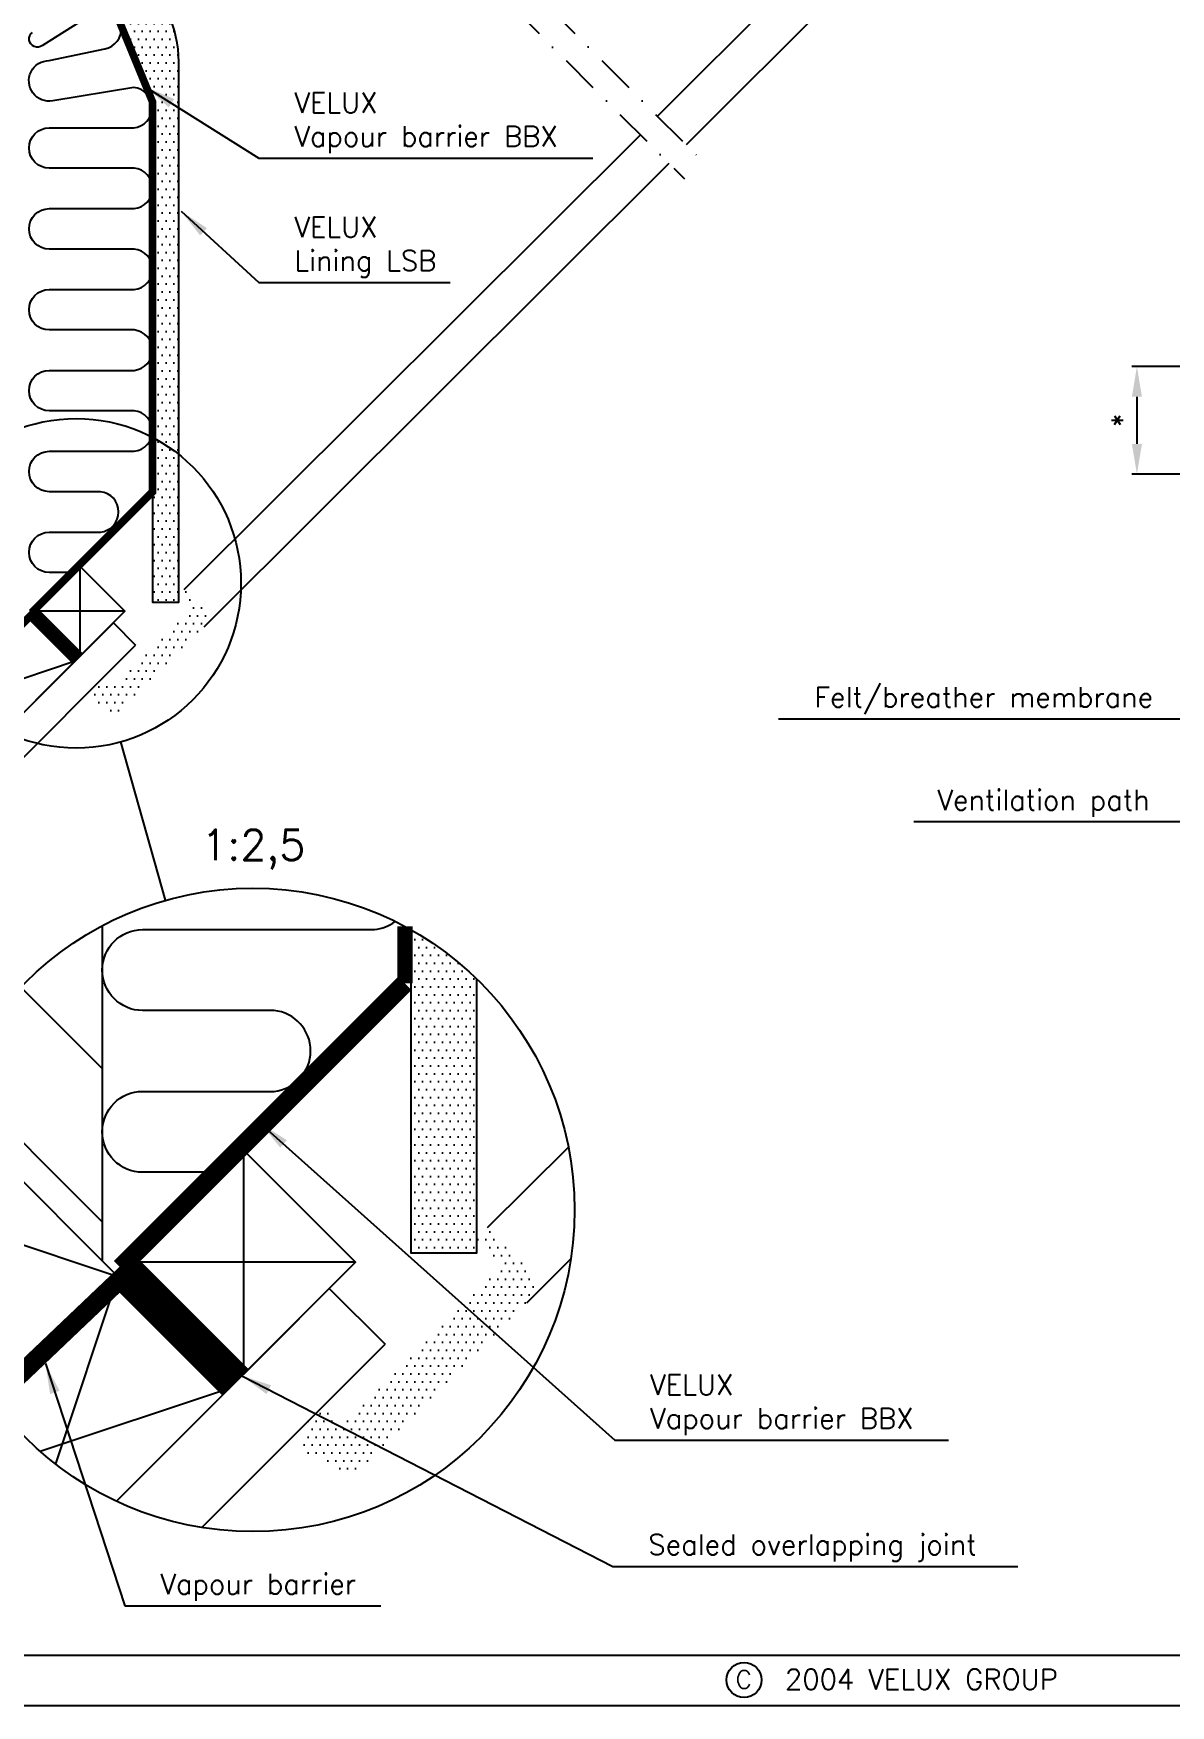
# Model space of a CAD drawing. Extents: x 0 to 1890, y 0 to 1390.
# Drawn here: x 635 to 1085, y 0 to 662 of the extents above; entities that cross this region are included whole.
import ezdxf
from ezdxf.enums import TextEntityAlignment as Align

# ---------------------------------------------------------------- set-up
doc = ezdxf.new("R2010")
doc.units = 0
doc.header["$LTSCALE"] = 30
doc.header["$MEASUREMENT"] = 0
doc.header["$PDSIZE"] = 2
doc.linetypes.add('DASHDOT', pattern=[1, 0.5, -0.25, 0, -0.25])
doc.linetypes.add('HIDDEN', pattern=[0.375, 0.25, -0.125])
doc.layers.get('DEFPOINTS').update_dxf_attribs({"linetype": 'CONTINUOUS'})
for name, color, linetype in [('VELUX_FRAME', 6, 'CONTINUOUS'), ('VELUX_HATCH', 1, 'CONTINUOUS'), ('VELUX_INFO', 6, 'CONTINUOUS'), ('VELUX_INSIDE-COVERING', 7, 'CONTINUOUS'), ('VELUX_INSULATION', 1, 'CONTINUOUS'), ('VELUX_LINNING', 7, 'CONTINUOUS'), ('VELUX_ROOFCONSTRUCTION', 7, 'CONTINUOUS'), ('VELUX_TEXT', 1, 'CONTINUOUS'), ('VELUX_VAPOUR-BARRIER', 1, 'HIDDEN')]:
    doc.layers.add(name, color=color, linetype=linetype)
doc.styles.add('ROMANS', font='romans')
doc.dimstyles.new('MLS_A3_1T5', dxfattribs={"dimtxt": 8, "dimasz": 12, "dimexe": 2, "dimexo": 0, "dimgap": 2, "dimtad": 1, "dimtoh": 1, "dimdec": 0, "dimzin": 0, "dimdsep": 46, "dimtxsty": 'ROMANS', "dimcen": 0.09, "dimclrd": 256, "dimclre": 256, "dimclrt": 256, "dimadec": 0, "dimazin": 0, "dimtfac": 1, "dimtdec": 0, "dimtix": 1, "dimtmove": 0, "dimatfit": 3, "dimfxl": 1, "dimtolj": 1, "dimtzin": 0, "dimarcsym": 0})

# ---------------------------------------------------------------- blocks, each defined once
blk = doc.blocks.new('*D25')
at = {"layer": 'DEFPOINTS', "color": 0}
for p in [(1142.62, 529.89), (1071.71, 487.21), (1211.81, 487.21)]:
    blk.add_point(p, dxfattribs=at)
at = {"layer": 'VELUX_INFO', "lineweight": -2}
for p, q in [((1142.62, 529.89), (1069.71, 529.89)), ((1071.71, 517.89), (1071.71, 499.21)), ((1211.81, 487.21), (1069.71, 487.21))]:
    blk.add_line(p, q, dxfattribs=at)
at = {"layer": 'VELUX_INFO'}
for points in [[(1069.71, 517.89), (1073.71, 517.89), (1071.71, 529.89)], [(1069.71, 499.21), (1073.71, 499.21), (1071.71, 487.21)]]:
    blk.add_solid(points, dxfattribs=at)
at = {"layer": 'VELUX_INFO', "insert": (1065.71, 508.55), "char_height": 8, "attachment_point": 5, "rotation": 90, "style": 'ROMANS'}
blk.add_mtext('\\A1;*', dxfattribs=at)

msp = doc.modelspace()

# ---------------------------------------------------------------- hatches: boundary and pattern name
at = {"layer": 'VELUX_HATCH', "linetype": 'Continuous'}
h = msp.add_hatch(dxfattribs=at)
h.set_pattern_fill('DOTS', color=256, scale=50, style=0)
h.paths.add_polyline_path([(676.53, 685.61), (661.04, 701.09), (655.76, 701.09), (651.12, 696.46), (660.59, 686.99), (668.6, 667.64, -0.080783), (669.59, 665.26), (682.13, 634.98), (682.13, 600.42, -0.007228), (682.13, 600.19), (682.13, 568.42, -0.007228), (682.13, 568.19), (682.13, 536.42, -0.007343), (682.13, 536.19), (682.13, 501.85, -0.047653), (692.53, 495.1), (692.53, 650.4, 0.215628)])
h.paths.add_polyline_path([(692.53, 495.1, 0.047653), (682.13, 501.85), (682.13, 480.22), (682.13, 436.63), (692.53, 436.63)])
h = msp.add_hatch(dxfattribs=at)
h.set_pattern_fill('DOTS', color=256, scale=50, style=0)
h.paths.add_polyline_path([(665.66, 402.69), (662.12, 406.22), (658.38, 402.48, -0.414214), (658.38, 399.65), (657.88, 399.15, 0.493145), (658.09, 397.58), (664.4, 393.94, 0.339454), (670.43, 394.73), (702.43, 426.73, 0.414214), (702.43, 433.8), (694.65, 441.58), (692.53, 439.46), (697.48, 434.51)])
h = msp.add_hatch(dxfattribs=at)
h.set_pattern_fill('DOTS', color=256, scale=50, style=0)
h.paths.add_polyline_path([(810.44, 287.54, 0.064003), (784.44, 306.96), (784.44, 179.2), (810.44, 179.2)])
h = msp.add_hatch(dxfattribs=at)
h.set_pattern_fill('DOTS', color=256, scale=50, style=0)
h.paths.add_polyline_path([(830.24, 159.4, 0.414214), (830.24, 173.54), (814.68, 189.1), (810.44, 184.85), (820.34, 174.95), (756.7, 111.31), (749.63, 118.39), (742.13, 110.89, -0.414214), (742.13, 105.23), (741.14, 104.24, 0.493145), (741.56, 101.1), (754.17, 93.81, 0.339454), (766.24, 95.4)])

# ---------------------------------------------------------------- linework, layer by layer
at = {"layer": 'VELUX_FRAME'}
for points in [[(0, 1390), (0, 0), (1890, 0), (1890, 1390)], [(20, 20), (1870, 20), (1870, 1370), (20, 1370)]]:
    msp.add_lwpolyline(points, close=True, dxfattribs=at)
at = {"layer": 'VELUX_FRAME', "color": 1}
msp.add_circle((916.27, 10.14), 6.94, dxfattribs=at)
at = {"layer": 'VELUX_INFO', "color": 1, "linetype": 'DASHDOT'}
for p, q in [((803.29, 693.46), (892.65, 604.09)), ((817.42, 693.47), (899.72, 611.16))]:
    msp.add_line(p, q, dxfattribs=at)
at = {"layer": 'VELUX_INFO'}
msp.add_line((687.33, 318.62), (669.66, 381.27), dxfattribs=at)
for centre, radius in [((651.96, 444.04), 65.21), ((721.88, 196.11), 127.29)]:
    msp.add_circle(centre, radius, dxfattribs=at)
at = {"layer": 'VELUX_INSIDE-COVERING'}
for p, q in [((258.22, 20), (666.66, 428.43)), ((666.66, 428.43), (675.49, 419.6)), ((275.9, 20), (675.49, 419.6)), ((667.89, 80.84), (752.13, 165.08)), ((752.13, 165.08), (774.23, 142.99)), ((701.68, 70.43), (774.23, 142.99))]:
    msp.add_line(p, q, dxfattribs=at)
at = {"layer": 'VELUX_INSULATION'}
msp.add_line((662.35, 175.87), (662.35, 308.62), dxfattribs=at)
for points in [[(651.17, 448.31), (641.29, 448.31, -1), (641.29, 464.31), (661.53, 464.31, 0.90307), (661.53, 480.31), (641.29, 480.31, -1), (641.29, 496.31), (674.9, 496.31, 0.90307), (674.9, 512.31), (641.29, 512.31, -1), (641.29, 528.31), (674.91, 528.31, 0.90307), (674.91, 544.31), (641.29, 544.31, -1), (641.29, 560.31), (674.87, 560.31, 0.907567), (674.87, 576.31), (641.29, 576.31, -1), (641.29, 592.31), (674.87, 592.31, 0.907567), (674.87, 608.31), (641.29, 608.31, -0.414213), (633.29, 616.31, -0.414213), (641.29, 624.31), (674.74, 624.31, 0.907581), (674.74, 640.31), (642.69, 634.96, -1.092673), (641.3, 650.9), (663.23, 655.51, 0.907581), (661.85, 671.45), (638.61, 656.87, -1.000362), (634.64, 662.05)], [(707.29, 211.03), (678.26, 211.03, -1), (678.26, 243.03), (730.28, 243.03, 0.90307), (730.28, 275.03), (678.26, 275.03, -1), (678.26, 307.03), (769.99, 307.03, 0.139366), (778.16, 310.28, 0.139366)]]:
    msp.add_lwpolyline(points, format="xyb", dxfattribs=at)
for points in [[(630.04, 284.24), (662.35, 251.93)], [(605.65, 247.99), (662.35, 191.29)]]:
    msp.add_lwpolyline(points, dxfattribs=at)
at = {"layer": 'VELUX_LINNING'}
for p, q in [((1124.28, 871.06), (882.04, 628.85)), ((1139.13, 863.28), (893.35, 617.53)), ((694.65, 441.58), (875.21, 621.53)), ((886.51, 610.23), (702.43, 426.73)), ((814.68, 189.1), (846.71, 221.01)), ((830.24, 159.4), (847.7, 176.79))]:
    msp.add_line(p, q, dxfattribs=at)
msp.add_lwpolyline([(655.23, 704.86), (650.65, 696.92), (660.59, 686.99), (682.13, 634.98), (682.13, 436.63), (692.53, 436.63), (692.53, 650.4, 0.215628), (676.53, 685.61), (660.09, 702.05)], format="xyb", close=True, dxfattribs=at)
msp.add_lwpolyline([(784.44, 306.96), (784.44, 179.2), (810.44, 179.2), (810.44, 287.54)], dxfattribs=at)
at = {"layer": 'VELUX_ROOFCONSTRUCTION', "extrusion": (0, 0, -1)}
for p, q in [((653.53, 415.31), (653.53, 450.66)), ((671.21, 432.99), (635.85, 432.99)), ((718.24, 131.19), (718.24, 219.58)), ((762.43, 175.38), (674.04, 175.38))]:
    msp.add_line(p, q, dxfattribs=at)
at = {"layer": 'VELUX_ROOFCONSTRUCTION'}
for p, q in [((633.89, 431.02), (651.56, 413.34)), ((598.53, 395.66), (651.56, 413.34)), ((668.45, 169.77), (601.31, 236.91)), ((627, 128.33), (697.8, 199.13)), ((594.6, 194.39), (668.45, 169.77)), ((619.35, 120.68), (690.15, 191.47)), ((668.45, 169.77), (619.35, 120.68)), ((668.45, 169.77), (643.73, 95.64)), ((668.45, 169.77), (712.64, 125.59)), ((637.72, 100.61), (712.64, 125.59))]:
    msp.add_line(p, q, dxfattribs=at)
at = {"layer": 'VELUX_ROOFCONSTRUCTION', "color": 7}
msp.add_line((616.21, 377.99), (651.56, 413.34), dxfattribs=at)
at = {"layer": 'VELUX_ROOFCONSTRUCTION', "extrusion": (0, 0, -1)}
for points in [[(-653.53, 415.31), (-671.21, 432.99), (-653.53, 450.66), (-635.85, 432.99)], [(-718.24, 131.19), (-762.43, 175.38), (-718.24, 219.58), (-674.04, 175.38)]]:
    msp.add_lwpolyline(points, close=True, dxfattribs=at)
at = {"layer": 'VELUX_VAPOUR-BARRIER', "ltscale": 1.5, "const_width": 3}
for points in [[(653.53, 415.31), (635.37, 433.47), (682.13, 480.22), (682.13, 634.65), (660.59, 686.99), (650.65, 696.92), (658.21, 704.48)], [(222.87, 20), (633.8, 431.11), (651.56, 413.34)]]:
    msp.add_lwpolyline(points, dxfattribs=at)
at = {"layer": 'VELUX_VAPOUR-BARRIER', "const_width": 6}
msp.add_lwpolyline([(782.05, 308.28), (782.05, 285.79)], dxfattribs=at)
at = {"layer": 'VELUX_VAPOUR-BARRIER', "ltscale": 2, "const_width": 7.5}
for points in [[(717.52, 130.47), (672.13, 175.87), (782.05, 285.79)], [(619.17, 120.92), (669.22, 168.56), (712.42, 125.37)]]:
    msp.add_lwpolyline(points, dxfattribs=at)

# ---------------------------------------------------------------- texts
at = {"layer": 'VELUX_FRAME', "color": 1, "style": 'ROMANS'}
msp.add_text('C', height=7.17, dxfattribs=at).set_placement((916.15, 10.31), align=Align.MIDDLE)
at = {"layer": 'VELUX_HATCH', "style": 'ROMANS'}
msp.add_text('2004 VELUX GROUP', height=8, dxfattribs=at).set_placement((932.44, 6.4))
at = {"layer": 'VELUX_INFO', "style": 'ROMANS'}
msp.add_text('1:2,5', height=12, dxfattribs=at).set_placement((701.46, 334.56))
at = {"layer": 'VELUX_TEXT', "char_height": 8, "style": 'ROMANS'}
for s, insert, attachment_point in [('VELUX\\PVapour barrier BBX', (738.27, 626.26), 4), ('VELUX\\PLining LSB', (738.27, 577.08), 4), ('Felt/breather membrane', (1078.14, 392.34), 9), ('Ventilation path', (1076.71, 351.64), 9), ('VELUX\\PVapour barrier BBX', (879.08, 106.96), 7), ('\\PSealed overlapping joint', (878.33, 57.03), 7), ('Vapour barrier', (685.24, 41.46), 7)]:
    msp.add_mtext(s, dxfattribs=dict(at, insert=insert, attachment_point=attachment_point))

# ---------------------------------------------------------------- dimensions: what is measured, and where the dimension line sits
at = {"layer": 'VELUX_INFO'}
dim = msp.add_linear_dim(base=(1071.71, 487.21), p1=(1142.62, 529.89), p2=(1211.81, 487.21), angle=90, text='*', dimstyle='MLS_A3_1T5', dxfattribs=at)
dim.commit()
dim.dimension.update_dxf_attribs({"geometry": '*D25', "text_midpoint": (1065.71, 508.55)})

# ---------------------------------------------------------------- leaders
at = {"layer": 'VELUX_TEXT', "annotation_type": 0, "has_hookline": 1}
for points, hookline_direction, text_width in [([(679.53, 640.43), (724.27, 612.26), (736.27, 612.26)], 0, 118.08), ([(693.51, 591.25), (724.27, 563.08), (736.27, 563.08)], 0, 61.71), ([(1110.72, 413.83), (1092.14, 390.34), (1080.14, 390.34)], 1, 148.25), ([(1124.65, 393.78), (1090.71, 349.64), (1078.71, 349.64)], 1, 93.33), ([(725.07, 230.24), (865.08, 104.96), (877.08, 104.96)], 0, 118.08), ([(639.78, 135.29), (671.24, 39.46), (683.24, 39.46)], 0, 87.21), ([(717.52, 130.47), (864.33, 55.03), (876.33, 55.03)], 0, 146.29)]:
    msp.add_leader(points, dimstyle='MLS_A3_1T5', dxfattribs=dict(at, hookline_direction=hookline_direction, text_width=text_width))

doc.saveas('drawing.dxf')
